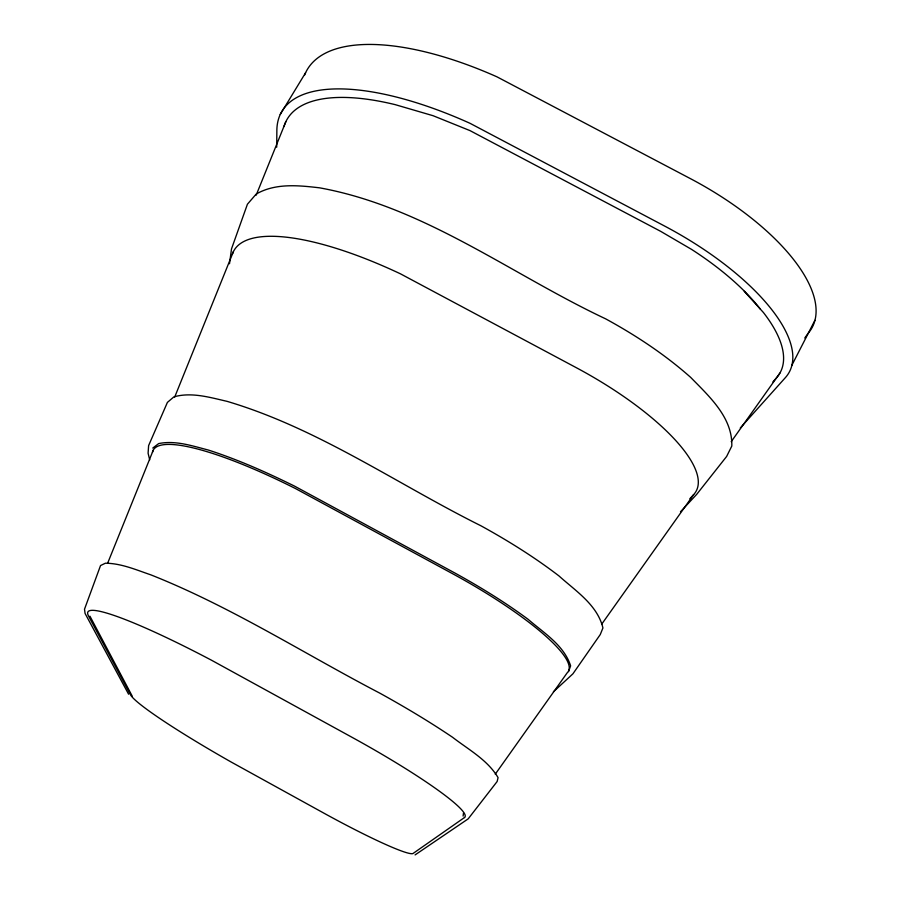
<?xml version="1.0" encoding="UTF-8"?>
<svg xmlns="http://www.w3.org/2000/svg" width="900" height="900" viewBox="0 0 900 900"><rect width="100%" height="100%" fill="white"/><g stroke="black" fill="none" stroke-linecap="round" stroke-linejoin="round"><path stroke-width="1.35" d="M276.705 147.206L276.863 130.354A226.643 87.3 30.1 0 1 470.048 123.323L664.425 225.956A178.616 70.751 27.8 0 1 785.317 377.696L740.295 427.961M463.106 816.097L463.511 812.947M568.575 671.535L570.623 665.842C563.962 645.131 543.735 632.903 528.109 619.312C504.787 602.066 480.037 586.867 454.646 572.884L294.379 486.034C266.434 472.275 237.915 459.551 208.226 450.011C192.139 445.882 175.455 440.168 158.692 443.576L152.775 448.054M107.629 563.243L153.259 450.18M174.69 397.08L233.404 251.595M256.185 195.154L285.806 121.781M791.842 365.31L814.894 320.344M280.238 114.435L305.595 72.754M495.248 774.202L567.135 672.885A146.981 30.161 28.6 0 0 451.957 573.368L295.38 488.498A187.403 37.564 29.5 0 0 152.471 452.317M601.605 624.308L693.653 494.606A162.979 52.031 28.2 0 0 576.09 367.582L400.489 273.847A207.292 64.485 29.8 0 0 232.414 254.002M731.216 441.675L779.839 373.151M804.78 338.006L807.998 333.473A177.48 74.925 27.7 0 0 690.143 178.493L496.969 76.837A225.236 92.475 30.2 0 0 304.571 75.116M772.909 381.892L776.61 377.696A173.498 68.344 27.9 0 0 763.391 312.48L744.255 291.308M689.85 498.724L693.653 494.606M680.479 511.785L696.679 494.37L726.626 456.457L731.801 446.04C732.69 417.431 709.065 396.27 690.694 377.404C664.852 354.476 635.94 335.385 605.655 318.848C511.155 274.331 424.384 206.831 319.579 187.83C298.429 185.366 275.512 182.959 256.23 194.029L247.421 204.221L231.514 248.873L229.5 263.745M553.41 691.808L572.906 673.83L600.266 634.545L602.933 627.964C597.454 604.913 575.561 590.906 558.967 575.933C534.352 557.089 508.005 540.664 480.859 525.746C396.652 483.795 317.959 428.265 226.958 401.321C209.7 397.384 191.554 391.894 173.914 396.844L167.4 402.412L148.612 445.601L148.095 453.206L149.692 459.866M415.091 854.91L468.191 818.854L497.137 781.515L498.071 777.623C487.586 759.893 468.473 749.587 452.588 737.291C429.075 721.429 404.707 706.905 379.89 693.191C303.761 653.479 230.951 606.623 150.896 574.875C136.102 569.835 121.275 563.344 105.39 563.209L100.541 565.549L84.51 609.21L85.084 613.474L128.588 694.204M89.944 616.185L132.266 696.217M283.972 126.551A220.309 84.454 30.1 0 1 395.201 104.647L433.058 115.706L469.969 130.601L660.668 231.345L691.526 249.368A164.689 65.194 27.8 0 1 760.32 309.082M464.501 817.526L413.111 853.436A98.843 8.213 28.9 0 1 323.606 812.992L231.232 762.064A130.826 11.036 29.2 0 1 130.612 694.969L88.526 615.96A171.225 18.889 29.3 0 1 211.331 660.127L352.811 737.741A134.021 15.109 28.9 0 1 464.501 817.526"/></g></svg>
